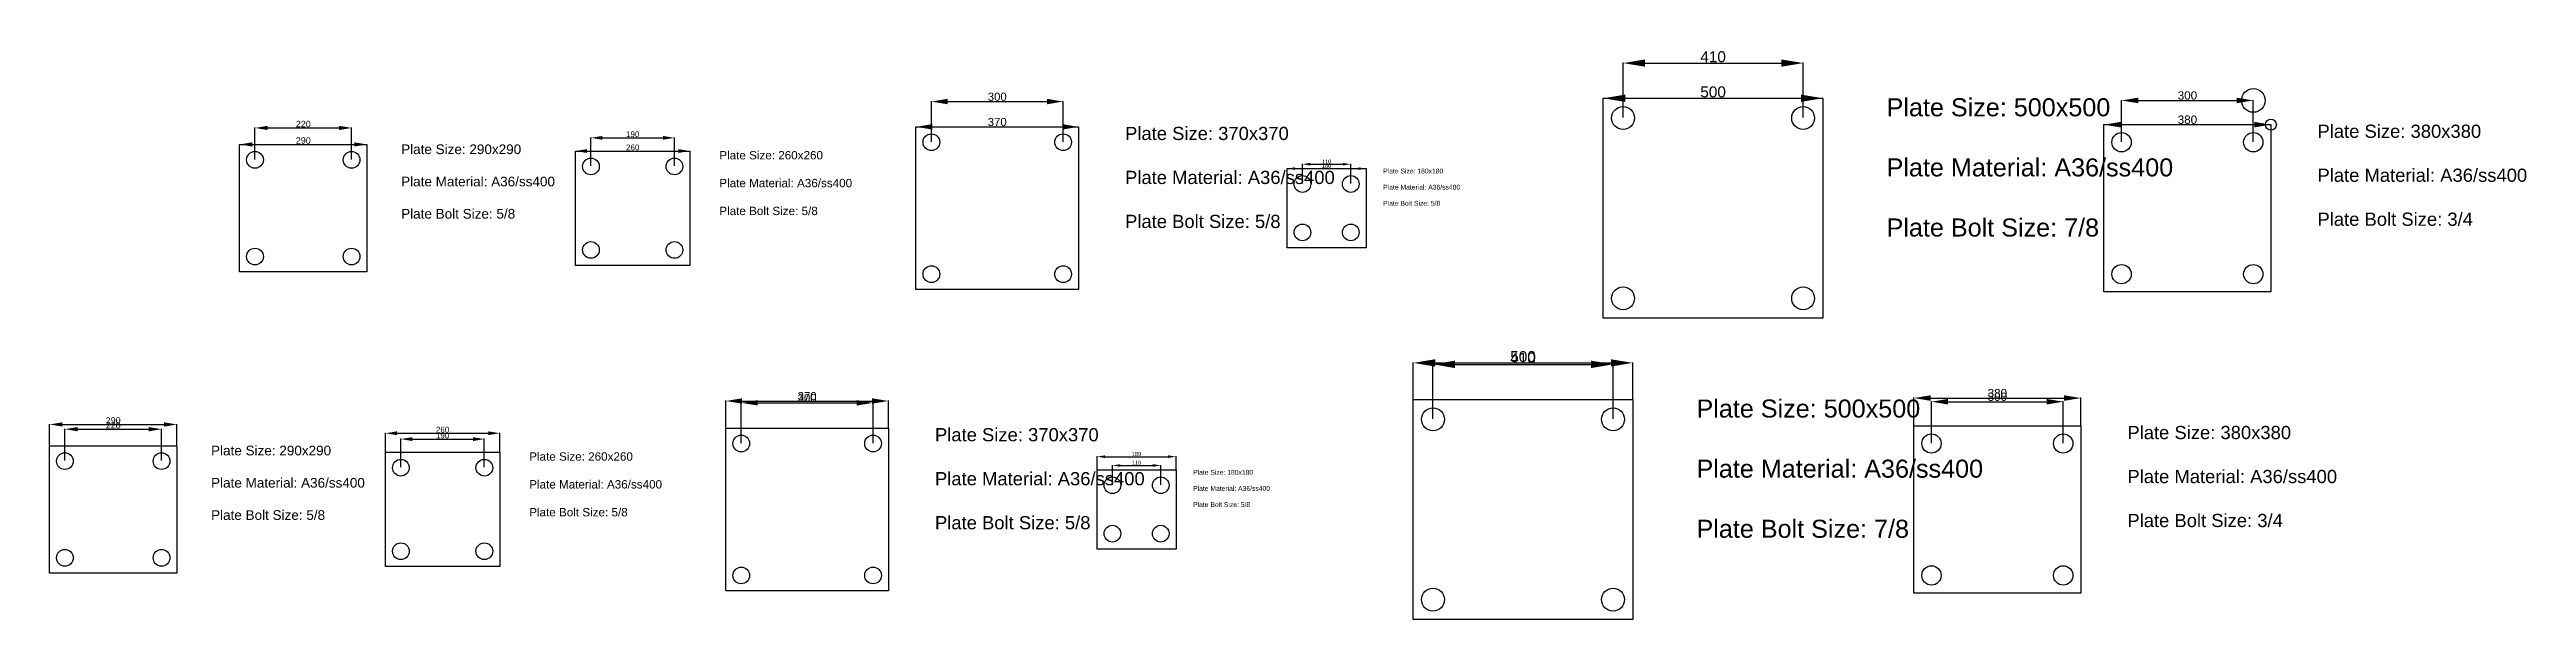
# Model space of a CAD drawing. Header units: millimetres. Extents: x 1179 to 9519, y 532 to 15986.
# Drawn here: x 3880 to 9519, y 14691 to 15986 of the extents above.
import ezdxf

# ---------------------------------------------------------------- set-up
doc = ezdxf.new("R2010")
doc.units = ezdxf.units.MM
doc.styles.get("Standard").update_dxf_attribs({"font": 'arial.ttf'})
doc.styles.add('TXT30', font='romans.shx', dxfattribs={"oblique": 30, "height": 2.4})
doc.dimstyles.new('AM_ISO$0', dxfattribs={"dimtxt": 3.5, "dimasz": 3.5, "dimexe": 1, "dimexo": 1, "dimgap": 1.5, "dimtad": 1, "dimdsep": 46, "dimtxsty": 'TXT30', "dimcen": 0, "dimclrd": 256, "dimclre": 256, "dimclrt": 2, "dimadec": 0, "dimazin": 2, "dimtp": 0.1, "dimtm": 0.1, "dimtfac": 0.71, "dimtmove": 0, "dimatfit": 3, "dimfxl": 1, "dimlwd": -1, "dimlwe": -1, "dimarcsym": 1})

# ---------------------------------------------------------------- blocks, each defined once
blk = doc.blocks.new('*D228')
at = {"linetype": 'ByBlock', "transparency": 16777216}
for p, q in [((3914.6, 15051.7), (3914.6, 15124.2)), ((3943.6, 15123.2), (4105.6, 15123.2)), ((4134.6, 15051.7), (4134.6, 15124.2))]:
    blk.add_line(p, q, dxfattribs=at)
at = {"transparency": 16777216}
for points in [[(3943.6, 15128), (3943.6, 15118.3), (3914.6, 15123.2)], [(4105.6, 15128), (4105.6, 15118.3), (4134.6, 15123.2)]]:
    blk.add_solid(points, dxfattribs=at)
at = {"layer": 'Defpoints', "color": 0, "transparency": 16777216}
for p in [(4134.6, 15123.2), (3914.6, 15050.7), (4134.6, 15050.7)]:
    blk.add_point(p, dxfattribs=at)
at = {"color": 2, "transparency": 16777216, "insert": (4024.6, 15132.1), "char_height": 14.5, "attachment_point": 5}
blk.add_mtext('220', dxfattribs=at)
blk = doc.blocks.new('*D229')
at = {"linetype": 'ByBlock', "transparency": 16777216}
for p, q in [((3879.6, 15086.7), (3879.6, 15135)), ((3908.6, 15134), (4140.6, 15134)), ((4169.6, 15086.7), (4169.6, 15135))]:
    blk.add_line(p, q, dxfattribs=at)
at = {"transparency": 16777216}
for points in [[(3908.6, 15138.8), (3908.6, 15129.2), (3879.6, 15134)], [(4140.6, 15138.8), (4140.6, 15129.2), (4169.6, 15134)]]:
    blk.add_solid(points, dxfattribs=at)
at = {"layer": 'Defpoints', "color": 0, "transparency": 16777216}
for p in [(4169.6, 15134), (3879.6, 15085.7), (4169.6, 15085.7)]:
    blk.add_point(p, dxfattribs=at)
at = {"color": 2, "transparency": 16777216, "insert": (4024.6, 15142.9), "char_height": 14.5, "attachment_point": 5}
blk.add_mtext('290', dxfattribs=at)
blk = doc.blocks.new('*D230')
at = {"linetype": 'ByBlock', "transparency": 16777216}
for p, q in [((4679.6, 15036.7), (4679.6, 15101.7)), ((4705.6, 15100.7), (4843.6, 15100.7)), ((4869.6, 15036.7), (4869.6, 15101.7))]:
    blk.add_line(p, q, dxfattribs=at)
at = {"transparency": 16777216}
for points in [[(4705.6, 15105), (4705.6, 15096.3), (4679.6, 15100.7)], [(4843.6, 15105), (4843.6, 15096.3), (4869.6, 15100.7)]]:
    blk.add_solid(points, dxfattribs=at)
at = {"layer": 'Defpoints', "color": 0, "transparency": 16777216}
for p in [(4869.6, 15100.7), (4679.6, 15035.7), (4869.6, 15035.7)]:
    blk.add_point(p, dxfattribs=at)
at = {"color": 2, "transparency": 16777216, "insert": (4774.6, 15108.8), "char_height": 13, "attachment_point": 5}
blk.add_mtext('190', dxfattribs=at)
blk = doc.blocks.new('*D231')
at = {"linetype": 'ByBlock', "transparency": 16777216}
for p, q in [((4644.6, 15071.7), (4644.6, 15115)), ((4904.6, 15071.7), (4904.6, 15115)), ((4670.6, 15114), (4878.6, 15114))]:
    blk.add_line(p, q, dxfattribs=at)
at = {"transparency": 16777216}
for points in [[(4670.6, 15118.3), (4670.6, 15109.7), (4644.6, 15114)], [(4878.6, 15118.3), (4878.6, 15109.7), (4904.6, 15114)]]:
    blk.add_solid(points, dxfattribs=at)
at = {"layer": 'Defpoints', "color": 0, "transparency": 16777216}
for p in [(4644.6, 15070.7), (4904.6, 15114), (4904.6, 15070.7)]:
    blk.add_point(p, dxfattribs=at)
at = {"color": 2, "transparency": 16777216, "insert": (4774.6, 15122.1), "char_height": 13, "attachment_point": 5}
blk.add_mtext('260', dxfattribs=at)
blk = doc.blocks.new('*D232')
at = {"linetype": 'ByBlock', "transparency": 16777216}
for p, q in [((5454.6, 15091.7), (5454.6, 15184.2)), ((5491.6, 15183.2), (5717.6, 15183.2)), ((5754.6, 15091.7), (5754.6, 15184.2))]:
    blk.add_line(p, q, dxfattribs=at)
at = {"transparency": 16777216}
for points in [[(5491.6, 15189.3), (5491.6, 15177), (5454.6, 15183.2)], [(5717.6, 15189.3), (5717.6, 15177), (5754.6, 15183.2)]]:
    blk.add_solid(points, dxfattribs=at)
at = {"layer": 'Defpoints', "color": 0, "transparency": 16777216}
for p in [(5754.6, 15183.2), (5454.6, 15090.7), (5754.6, 15090.7)]:
    blk.add_point(p, dxfattribs=at)
at = {"color": 2, "transparency": 16777216, "insert": (5604.6, 15194.1), "char_height": 18.5, "attachment_point": 5}
blk.add_mtext('300', dxfattribs=at)
blk = doc.blocks.new('*D233')
at = {"linetype": 'ByBlock', "transparency": 16777216}
for p, q in [((5419.6, 15126.7), (5419.6, 15188.3)), ((5456.6, 15187.3), (5752.6, 15187.3)), ((5789.6, 15126.7), (5789.6, 15188.3))]:
    blk.add_line(p, q, dxfattribs=at)
at = {"transparency": 16777216}
for points in [[(5456.6, 15193.5), (5456.6, 15181.2), (5419.6, 15187.3)], [(5752.6, 15193.5), (5752.6, 15181.2), (5789.6, 15187.3)]]:
    blk.add_solid(points, dxfattribs=at)
at = {"layer": 'Defpoints', "color": 0, "transparency": 16777216}
for p in [(5789.6, 15187.3), (5419.6, 15125.7), (5789.6, 15125.7)]:
    blk.add_point(p, dxfattribs=at)
at = {"color": 2, "transparency": 16777216, "insert": (5604.6, 15198.3), "char_height": 18.5, "attachment_point": 5}
blk.add_mtext('370', dxfattribs=at)
blk = doc.blocks.new('*D234')
at = {"linetype": 'ByBlock', "transparency": 16777216}
for p, q in [((6299.6, 14996.7), (6299.6, 15041.7)), ((6317.6, 15040.7), (6391.6, 15040.7)), ((6409.6, 14996.7), (6409.6, 15041.7))]:
    blk.add_line(p, q, dxfattribs=at)
at = {"transparency": 16777216}
for points in [[(6317.6, 15043.7), (6317.6, 15037.7), (6299.6, 15040.7)], [(6391.6, 15043.7), (6391.6, 15037.7), (6409.6, 15040.7)]]:
    blk.add_solid(points, dxfattribs=at)
at = {"layer": 'Defpoints', "color": 0, "transparency": 16777216}
for p in [(6409.6, 15040.7), (6299.6, 14995.7), (6409.6, 14995.7)]:
    blk.add_point(p, dxfattribs=at)
at = {"color": 2, "transparency": 16777216, "insert": (6354.6, 15046.7), "char_height": 9, "attachment_point": 5}
blk.add_mtext('110', dxfattribs=at)
blk = doc.blocks.new('*D235')
at = {"linetype": 'ByBlock', "transparency": 16777216}
for p, q in [((6264.6, 15031.7), (6264.6, 15061.7)), ((6282.6, 15060.7), (6426.6, 15060.7)), ((6444.6, 15031.7), (6444.6, 15061.7))]:
    blk.add_line(p, q, dxfattribs=at)
at = {"transparency": 16777216}
for points in [[(6282.6, 15063.7), (6282.6, 15057.7), (6264.6, 15060.7)], [(6426.6, 15063.7), (6426.6, 15057.7), (6444.6, 15060.7)]]:
    blk.add_solid(points, dxfattribs=at)
at = {"layer": 'Defpoints', "color": 0, "transparency": 16777216}
for p in [(6444.6, 15060.7), (6264.6, 15030.7), (6444.6, 15030.7)]:
    blk.add_point(p, dxfattribs=at)
at = {"color": 2, "transparency": 16777216, "insert": (6354.6, 15066.7), "char_height": 9, "attachment_point": 5}
blk.add_mtext('180', dxfattribs=at)
blk = doc.blocks.new('*D236')
at = {"linetype": 'ByBlock', "transparency": 16777216}
for p, q in [((7029.6, 15146.7), (7029.6, 15271.7)), ((7079.6, 15270.7), (7389.6, 15270.7)), ((7439.6, 15146.7), (7439.6, 15271.7))]:
    blk.add_line(p, q, dxfattribs=at)
at = {"transparency": 16777216}
for points in [[(7079.6, 15279), (7079.6, 15262.3), (7029.6, 15270.7)], [(7389.6, 15279), (7389.6, 15262.3), (7439.6, 15270.7)]]:
    blk.add_solid(points, dxfattribs=at)
at = {"layer": 'Defpoints', "color": 0, "transparency": 16777216}
for p in [(7439.6, 15270.7), (7029.6, 15145.7), (7439.6, 15145.7)]:
    blk.add_point(p, dxfattribs=at)
at = {"color": 2, "transparency": 16777216, "insert": (7234.6, 15284.9), "char_height": 25, "attachment_point": 5}
blk.add_mtext('410', dxfattribs=at)
blk = doc.blocks.new('*D237')
at = {"linetype": 'ByBlock', "transparency": 16777216}
for p, q in [((6984.6, 15191.7), (6984.6, 15275)), ((7034.6, 15274), (7434.6, 15274)), ((7484.6, 15191.7), (7484.6, 15275))]:
    blk.add_line(p, q, dxfattribs=at)
at = {"transparency": 16777216}
for points in [[(7034.6, 15282.3), (7034.6, 15265.7), (6984.6, 15274)], [(7434.6, 15282.3), (7434.6, 15265.7), (7484.6, 15274)]]:
    blk.add_solid(points, dxfattribs=at)
at = {"layer": 'Defpoints', "color": 0, "transparency": 16777216}
for p in [(7484.6, 15274), (6984.6, 15190.7), (7484.6, 15190.7)]:
    blk.add_point(p, dxfattribs=at)
at = {"color": 2, "transparency": 16777216, "insert": (7234.6, 15288.2), "char_height": 25, "attachment_point": 5}
blk.add_mtext('500', dxfattribs=at)
blk = doc.blocks.new('*D238')
at = {"linetype": 'ByBlock', "transparency": 16777216}
for p, q in [((8164.6, 15091.7), (8164.6, 15186.7)), ((8202.6, 15185.7), (8426.6, 15185.7)), ((8464.6, 15091.7), (8464.6, 15186.7))]:
    blk.add_line(p, q, dxfattribs=at)
at = {"transparency": 16777216}
for points in [[(8202.6, 15192), (8202.6, 15179.3), (8164.6, 15185.7)], [(8426.6, 15192), (8426.6, 15179.3), (8464.6, 15185.7)]]:
    blk.add_solid(points, dxfattribs=at)
at = {"layer": 'Defpoints', "color": 0, "transparency": 16777216}
for p in [(8464.6, 15185.7), (8164.6, 15090.7), (8464.6, 15090.7)]:
    blk.add_point(p, dxfattribs=at)
at = {"color": 2, "transparency": 16777216, "insert": (8314.6, 15196.9), "char_height": 19, "attachment_point": 5}
blk.add_mtext('300', dxfattribs=at)
blk = doc.blocks.new('*D239')
at = {"linetype": 'ByBlock', "transparency": 16777216}
for p, q in [((8124.6, 15131.7), (8124.6, 15195)), ((8162.6, 15194), (8466.6, 15194)), ((8504.6, 15131.7), (8504.6, 15195))]:
    blk.add_line(p, q, dxfattribs=at)
at = {"transparency": 16777216}
for points in [[(8162.6, 15200.3), (8162.6, 15187.7), (8124.6, 15194)], [(8466.6, 15200.3), (8466.6, 15187.7), (8504.6, 15194)]]:
    blk.add_solid(points, dxfattribs=at)
at = {"layer": 'Defpoints', "color": 0, "transparency": 16777216}
for p in [(8504.6, 15194), (8124.6, 15130.7), (8504.6, 15130.7)]:
    blk.add_point(p, dxfattribs=at)
at = {"color": 2, "transparency": 16777216, "insert": (8314.6, 15205.2), "char_height": 19, "attachment_point": 5}
blk.add_mtext('380', dxfattribs=at)
blk = doc.blocks.new('*D240')
at = {"linetype": 'ByBlock', "transparency": 16777216}
for p, q in [((4347.4, 15736.8), (4347.4, 15809.3)), ((4376.4, 15808.3), (4538.4, 15808.3)), ((4567.4, 15736.8), (4567.4, 15809.3))]:
    blk.add_line(p, q, dxfattribs=at)
at = {"transparency": 16777216}
for points in [[(4376.4, 15813.1), (4376.4, 15803.5), (4347.4, 15808.3)], [(4538.4, 15813.1), (4538.4, 15803.5), (4567.4, 15808.3)]]:
    blk.add_solid(points, dxfattribs=at)
at = {"layer": 'Defpoints', "color": 0, "transparency": 16777216}
for p in [(4567.4, 15808.3), (4347.4, 15735.8), (4567.4, 15735.8)]:
    blk.add_point(p, dxfattribs=at)
at = {"color": 2, "transparency": 16777216, "insert": (4457.4, 15817.2), "char_height": 14.5, "attachment_point": 5}
blk.add_mtext('220', dxfattribs=at)
blk = doc.blocks.new('*D241')
at = {"linetype": 'ByBlock', "transparency": 16777216}
blk.add_line((4341.4, 15770.8), (4573.4, 15770.8), dxfattribs=at)
at = {"transparency": 16777216}
for points in [[(4341.4, 15775.6), (4341.4, 15766), (4312.4, 15770.8)], [(4573.4, 15775.6), (4573.4, 15766), (4602.4, 15770.8)]]:
    blk.add_solid(points, dxfattribs=at)
at = {"layer": 'Defpoints', "color": 0, "transparency": 16777216}
for p in [(4312.4, 15770.8), (4602.4, 15770.8), (4602.4, 15770.8)]:
    blk.add_point(p, dxfattribs=at)
at = {"color": 2, "transparency": 16777216, "insert": (4457.4, 15779.7), "char_height": 14.5, "attachment_point": 5}
blk.add_mtext('290', dxfattribs=at)
blk = doc.blocks.new('*D242')
at = {"linetype": 'ByBlock', "transparency": 16777216}
for p, q in [((5112.4, 15721.8), (5112.4, 15786.8)), ((5138.4, 15785.8), (5276.4, 15785.8)), ((5302.4, 15721.8), (5302.4, 15786.8))]:
    blk.add_line(p, q, dxfattribs=at)
at = {"transparency": 16777216}
for points in [[(5138.4, 15790.1), (5138.4, 15781.5), (5112.4, 15785.8)], [(5276.4, 15790.1), (5276.4, 15781.5), (5302.4, 15785.8)]]:
    blk.add_solid(points, dxfattribs=at)
at = {"layer": 'Defpoints', "color": 0, "transparency": 16777216}
for p in [(5302.4, 15785.8), (5112.4, 15720.8), (5302.4, 15720.8)]:
    blk.add_point(p, dxfattribs=at)
at = {"color": 2, "transparency": 16777216, "insert": (5207.4, 15793.9), "char_height": 13, "attachment_point": 5}
blk.add_mtext('190', dxfattribs=at)
blk = doc.blocks.new('*D243')
at = {"linetype": 'ByBlock', "transparency": 16777216}
blk.add_line((5103.4, 15755.8), (5311.4, 15755.8), dxfattribs=at)
at = {"transparency": 16777216}
for points in [[(5103.4, 15760.1), (5103.4, 15751.5), (5077.4, 15755.8)], [(5311.4, 15760.1), (5311.4, 15751.5), (5337.4, 15755.8)]]:
    blk.add_solid(points, dxfattribs=at)
at = {"layer": 'Defpoints', "color": 0, "transparency": 16777216}
for p in [(5077.4, 15755.8), (5337.4, 15755.8), (5337.4, 15755.8)]:
    blk.add_point(p, dxfattribs=at)
at = {"color": 2, "transparency": 16777216, "insert": (5207.4, 15763.9), "char_height": 13, "attachment_point": 5}
blk.add_mtext('260', dxfattribs=at)
blk = doc.blocks.new('*D244')
at = {"linetype": 'ByBlock', "transparency": 16777216}
for p, q in [((5887.4, 15776.8), (5887.4, 15869.3)), ((5924.4, 15868.3), (6150.4, 15868.3)), ((6187.4, 15776.8), (6187.4, 15869.3))]:
    blk.add_line(p, q, dxfattribs=at)
at = {"transparency": 16777216}
for points in [[(5924.4, 15874.5), (5924.4, 15862.1), (5887.4, 15868.3)], [(6150.4, 15874.5), (6150.4, 15862.1), (6187.4, 15868.3)]]:
    blk.add_solid(points, dxfattribs=at)
at = {"layer": 'Defpoints', "color": 0, "transparency": 16777216}
for p in [(6187.4, 15868.3), (5887.4, 15775.8), (6187.4, 15775.8)]:
    blk.add_point(p, dxfattribs=at)
at = {"color": 2, "transparency": 16777216, "insert": (6037.4, 15879.2), "char_height": 18.5, "attachment_point": 5}
blk.add_mtext('300', dxfattribs=at)
blk = doc.blocks.new('*D245')
at = {"linetype": 'ByBlock', "transparency": 16777216}
blk.add_line((5889.4, 15810.8), (6185.4, 15810.8), dxfattribs=at)
at = {"transparency": 16777216}
for points in [[(5889.4, 15817), (5889.4, 15804.6), (5852.4, 15810.8)], [(6185.4, 15817), (6185.4, 15804.6), (6222.4, 15810.8)]]:
    blk.add_solid(points, dxfattribs=at)
at = {"layer": 'Defpoints', "color": 0, "transparency": 16777216}
for p in [(5852.4, 15810.8), (6222.4, 15810.8), (6222.4, 15810.8)]:
    blk.add_point(p, dxfattribs=at)
at = {"color": 2, "transparency": 16777216, "insert": (6037.4, 15821.7), "char_height": 18.5, "attachment_point": 5}
blk.add_mtext('370', dxfattribs=at)
blk = doc.blocks.new('*D246')
at = {"linetype": 'ByBlock', "transparency": 16777216}
for p, q in [((6732.4, 15681.8), (6732.4, 15726.8)), ((6750.4, 15725.8), (6824.4, 15725.8)), ((6842.4, 15681.8), (6842.4, 15726.8))]:
    blk.add_line(p, q, dxfattribs=at)
at = {"transparency": 16777216}
for points in [[(6750.4, 15728.8), (6750.4, 15722.8), (6732.4, 15725.8)], [(6824.4, 15728.8), (6824.4, 15722.8), (6842.4, 15725.8)]]:
    blk.add_solid(points, dxfattribs=at)
at = {"layer": 'Defpoints', "color": 0, "transparency": 16777216}
for p in [(6732.4, 15680.8), (6842.4, 15725.8), (6842.4, 15680.8)]:
    blk.add_point(p, dxfattribs=at)
at = {"color": 2, "transparency": 16777216, "insert": (6787.4, 15731.9), "char_height": 9, "attachment_point": 5}
blk.add_mtext('110', dxfattribs=at)
blk = doc.blocks.new('*D247')
at = {"linetype": 'ByBlock', "transparency": 16777216}
blk.add_line((6715.4, 15715.8), (6859.4, 15715.8), dxfattribs=at)
at = {"transparency": 16777216}
for points in [[(6715.4, 15718.8), (6715.4, 15712.8), (6697.4, 15715.8)], [(6859.4, 15718.8), (6859.4, 15712.8), (6877.4, 15715.8)]]:
    blk.add_solid(points, dxfattribs=at)
at = {"layer": 'Defpoints', "color": 0, "transparency": 16777216}
for p in [(6697.4, 15715.8), (6877.4, 15715.8), (6877.4, 15715.8)]:
    blk.add_point(p, dxfattribs=at)
at = {"color": 2, "transparency": 16777216, "insert": (6787.4, 15721.9), "char_height": 9, "attachment_point": 5}
blk.add_mtext('180', dxfattribs=at)
blk = doc.blocks.new('*D248')
at = {"linetype": 'ByBlock', "transparency": 16777216}
for p, q in [((7462.4, 15831.8), (7462.4, 15956.8)), ((7512.4, 15955.8), (7822.4, 15955.8)), ((7872.4, 15831.8), (7872.4, 15956.8))]:
    blk.add_line(p, q, dxfattribs=at)
at = {"transparency": 16777216}
for points in [[(7512.4, 15964.1), (7512.4, 15947.5), (7462.4, 15955.8)], [(7822.4, 15964.1), (7822.4, 15947.5), (7872.4, 15955.8)]]:
    blk.add_solid(points, dxfattribs=at)
at = {"layer": 'Defpoints', "color": 0, "transparency": 16777216}
for p in [(7872.4, 15955.8), (7462.4, 15830.8), (7872.4, 15830.8)]:
    blk.add_point(p, dxfattribs=at)
at = {"color": 2, "transparency": 16777216, "insert": (7667.4, 15970.1), "char_height": 25, "attachment_point": 5}
blk.add_mtext('410', dxfattribs=at)
blk = doc.blocks.new('*D249')
at = {"linetype": 'ByBlock', "transparency": 16777216}
blk.add_line((7467.4, 15875.8), (7867.4, 15875.8), dxfattribs=at)
at = {"transparency": 16777216}
for points in [[(7467.4, 15884.1), (7467.4, 15867.5), (7417.4, 15875.8)], [(7867.4, 15884.1), (7867.4, 15867.5), (7917.4, 15875.8)]]:
    blk.add_solid(points, dxfattribs=at)
at = {"layer": 'Defpoints', "color": 0, "transparency": 16777216}
for p in [(7417.4, 15875.8), (7917.4, 15875.8), (7917.4, 15875.8)]:
    blk.add_point(p, dxfattribs=at)
at = {"color": 2, "transparency": 16777216, "insert": (7667.4, 15890.1), "char_height": 25, "attachment_point": 5}
blk.add_mtext('500', dxfattribs=at)
blk = doc.blocks.new('*D250')
at = {"linetype": 'ByBlock', "transparency": 16777216}
for p, q in [((8597.4, 15776.8), (8597.4, 15871.8)), ((8635.4, 15870.8), (8859.4, 15870.8)), ((8897.4, 15776.8), (8897.4, 15871.8))]:
    blk.add_line(p, q, dxfattribs=at)
at = {"transparency": 16777216}
for points in [[(8635.4, 15877.1), (8635.4, 15864.5), (8597.4, 15870.8)], [(8859.4, 15877.1), (8859.4, 15864.5), (8897.4, 15870.8)]]:
    blk.add_solid(points, dxfattribs=at)
at = {"layer": 'Defpoints', "color": 0, "transparency": 16777216}
for p in [(8897.4, 15870.8), (8597.4, 15775.8), (8897.4, 15775.8)]:
    blk.add_point(p, dxfattribs=at)
at = {"color": 2, "transparency": 16777216, "insert": (8747.4, 15882), "char_height": 19, "attachment_point": 5}
blk.add_mtext('300', dxfattribs=at)
blk = doc.blocks.new('*D251')
at = {"linetype": 'ByBlock', "transparency": 16777216}
blk.add_line((8595.4, 15815.8), (8899.4, 15815.8), dxfattribs=at)
at = {"transparency": 16777216}
for points in [[(8595.4, 15822.1), (8595.4, 15809.5), (8557.4, 15815.8)], [(8899.4, 15822.1), (8899.4, 15809.5), (8937.4, 15815.8)]]:
    blk.add_solid(points, dxfattribs=at)
at = {"layer": 'Defpoints', "color": 0, "transparency": 16777216}
for p in [(8557.4, 15815.8), (8937.4, 15815.8), (8937.4, 15815.8)]:
    blk.add_point(p, dxfattribs=at)
at = {"color": 2, "transparency": 16777216, "insert": (8747.4, 15827), "char_height": 19, "attachment_point": 5}
blk.add_mtext('380', dxfattribs=at)

msp = doc.modelspace()

# ---------------------------------------------------------------- linework, layer by layer
for points in [[(7417.425, 15875.791), (7917.425, 15875.791), (7917.425, 15375.791), (7417.425, 15375.791)], [(5852.425, 15810.791), (6222.425, 15810.791), (6222.425, 15440.791), (5852.425, 15440.791)], [(8557.425, 15815.791), (8937.425, 15815.791), (8937.425, 15435.791), (8557.425, 15435.791)], [(4312.425, 15770.791), (4602.425, 15770.791), (4602.425, 15480.791), (4312.425, 15480.791)], [(5077.425, 15755.791), (5337.425, 15755.791), (5337.425, 15495.791), (5077.425, 15495.791)], [(6697.425, 15715.791), (6877.425, 15715.791), (6877.425, 15535.791), (6697.425, 15535.791)], [(6984.61, 15190.652), (7484.61, 15190.652), (7484.61, 14690.652), (6984.61, 14690.652)], [(5419.61, 15125.652), (5789.61, 15125.652), (5789.61, 14755.652), (5419.61, 14755.652)], [(8124.61, 15130.652), (8504.61, 15130.652), (8504.61, 14750.652), (8124.61, 14750.652)], [(3879.61, 15085.652), (4169.61, 15085.652), (4169.61, 14795.652), (3879.61, 14795.652)], [(4644.61, 15070.652), (4904.61, 15070.652), (4904.61, 14810.652), (4644.61, 14810.652)], [(6264.61, 15030.652), (6444.61, 15030.652), (6444.61, 14850.652), (6264.61, 14850.652)]]:
    msp.add_lwpolyline(points, close=True)
for centre, radius in [((7462.425, 15830.791), 26), ((7872.425, 15830.791), 26), ((8897.425, 15870.791), 26.901), ((5887.425, 15775.791), 19), ((6187.425, 15775.791), 19), ((8597.425, 15775.791), 22), ((8897.425, 15775.791), 22), ((8937.425, 15815.791), 12.505), ((4347.425, 15735.791), 19), ((4567.425, 15735.791), 19), ((5112.425, 15720.791), 19), ((5302.425, 15720.791), 19), ((6732.425, 15680.791), 19), ((6842.425, 15680.791), 19), ((6732.425, 15570.791), 19), ((6842.425, 15570.791), 19), ((4347.425, 15515.791), 19), ((4567.425, 15515.791), 19), ((5112.425, 15530.791), 19), ((5302.425, 15530.791), 19), ((5887.425, 15475.791), 19), ((6187.425, 15475.791), 19), ((8597.425, 15475.791), 22), ((8897.425, 15475.791), 22), ((7462.425, 15420.791), 26), ((7872.425, 15420.791), 26), ((7029.61, 15145.652), 26), ((7439.61, 15145.652), 26), ((3914.61, 15050.652), 19), ((4134.61, 15050.652), 19), ((5454.61, 15090.652), 19), ((5754.61, 15090.652), 19), ((8164.61, 15090.652), 22), ((8464.61, 15090.652), 22), ((4679.61, 15035.652), 19), ((4869.61, 15035.652), 19), ((6299.61, 14995.652), 19), ((6409.61, 14995.652), 19), ((6299.61, 14885.652), 19), ((6409.61, 14885.652), 19), ((3914.61, 14830.652), 19), ((4134.61, 14830.652), 19), ((4679.61, 14845.652), 19), ((4869.61, 14845.652), 19), ((5454.61, 14790.652), 19), ((5754.61, 14790.652), 19), ((8164.61, 14790.652), 22), ((8464.61, 14790.652), 22), ((7029.61, 14735.652), 26), ((7439.61, 14735.652), 26)]:
    msp.add_circle(centre, radius)

# ---------------------------------------------------------------- texts
at = {"attachment_point": 1}
for s, width, gutter_width, insert, char_height in [('Plate Size: 500x500^J^JPlate Material: A36/ss400^J^JPlate Bolt Size: 7/8', 5421.68811, 205, (8062.382, 15875.791), 41), ('Plate Size: 370x370^J^JPlate Material: A36/ss400^J^JPlate Bolt Size: 5/8', 4269.10406, 150, (6328.491, 15810.791), 30), ('Plate Size: 380x380^J^JPlate Material: A36/ss400^J^JPlate Bolt Size: 3/4', 6185.36344, 150, (9043.491, 15815.791), 30), ('Plate Size: 290x290^J^JPlate Material: A36/ss400^J^JPlate Bolt Size: 5/8', 3151.87535, 110, (4680.207, 15770.791), 22), ('Plate Size: 260x260^J^JPlate Material: A36/ss400^J^JPlate Bolt Size: 5/8', 3682.20543, 95, (5404.6, 15755.791), 19), ('Plate Size: 180x180^J^JPlate Material: A36/ss400^J^JPlate Bolt Size: 5/8', 4799.43415, 55, (6916.316, 15715.791), 11), ('Plate Size: 500x500^J^JPlate Material: A36/ss400^J^JPlate Bolt Size: 7/8', 5115.64185, 205, (7629.567, 15190.652), 41), ('Plate Size: 370x370^J^JPlate Material: A36/ss400^J^JPlate Bolt Size: 5/8', 3963.0578, 150, (5895.676, 15125.652), 30), ('Plate Size: 380x380^J^JPlate Material: A36/ss400^J^JPlate Bolt Size: 3/4', 5879.31717, 150, (8610.676, 15130.652), 30), ('Plate Size: 290x290^J^JPlate Material: A36/ss400^J^JPlate Bolt Size: 5/8', 2845.82908, 110, (4247.392, 15085.652), 22), ('Plate Size: 260x260^J^JPlate Material: A36/ss400^J^JPlate Bolt Size: 5/8', 3376.15917, 95, (4971.785, 15070.652), 19), ('Plate Size: 180x180^J^JPlate Material: A36/ss400^J^JPlate Bolt Size: 5/8', 4493.38788, 55, (6483.501, 15030.652), 11)]:
    msp.add_mtext_dynamic_manual_height_columns(s, width=width, gutter_width=gutter_width, heights=[0], dxfattribs=dict(at, insert=insert, char_height=char_height))

# ---------------------------------------------------------------- dimensions: what is measured, and where the dimension line sits
for base, p1, p2, override, picture, middle in [((7872.425, 15955.791), (7462.425, 15830.791), (7872.425, 15830.791), {"dimtxt": 25, "dimasz": 50, "dimtxsty": 'Standard'}, '*D248', (7667.425, 15970.055)), ((7917.425, 15875.791), (7417.425, 15875.791), (7917.425, 15875.791), {"dimtxt": 25, "dimasz": 50, "dimtxsty": 'Standard'}, '*D249', (7667.425, 15890.055)), ((6187.425, 15868.291), (5887.425, 15775.791), (6187.425, 15775.791), {"dimtxt": 18.5, "dimasz": 37, "dimtxsty": 'Standard'}, '*D244', (6037.425, 15879.243)), ((8897.425, 15870.791), (8597.425, 15775.791), (8897.425, 15775.791), {"dimtxt": 19, "dimasz": 38, "dimtxsty": 'Standard'}, '*D250', (8747.425, 15881.998)), ((4567.425, 15808.291), (4347.425, 15735.791), (4567.425, 15735.791), {"dimtxt": 14.5, "dimasz": 29, "dimtxsty": 'Standard'}, '*D240', (4457.425, 15817.194)), ((5302.425, 15785.791), (5112.425, 15720.791), (5302.425, 15720.791), {"dimtxt": 13, "dimasz": 26, "dimtxsty": 'Standard'}, '*D242', (5207.425, 15793.928)), ((6222.425, 15810.791), (5852.425, 15810.791), (6222.425, 15810.791), {"dimtxt": 18.5, "dimasz": 37, "dimtxsty": 'Standard'}, '*D245', (6037.425, 15821.743)), ((8937.425, 15815.791), (8557.425, 15815.791), (8937.425, 15815.791), {"dimtxt": 19, "dimasz": 38, "dimtxsty": 'Standard'}, '*D251', (8747.425, 15826.998)), ((4602.425, 15770.791), (4312.425, 15770.791), (4602.425, 15770.791), {"dimtxt": 14.5, "dimasz": 29, "dimtxsty": 'Standard'}, '*D241', (4457.425, 15779.694)), ((5337.425, 15755.791), (5077.425, 15755.791), (5337.425, 15755.791), {"dimtxt": 13, "dimasz": 26, "dimtxsty": 'Standard'}, '*D243', (5207.425, 15763.928)), ((6842.425, 15725.791), (6732.425, 15680.791), (6842.425, 15680.791), {"dimtxt": 9, "dimasz": 18, "dimtxsty": 'Standard'}, '*D246', (6787.425, 15731.886)), ((6877.425, 15715.791), (6697.425, 15715.791), (6877.425, 15715.791), {"dimtxt": 9, "dimasz": 18, "dimtxsty": 'Standard'}, '*D247', (6787.425, 15721.886)), ((7484.61, 15273.985), (6984.61, 15190.652), (7484.61, 15190.652), {"dimtxt": 25, "dimasz": 50, "dimtxsty": 'Standard'}, '*D237', (7234.61, 15288.249)), ((7439.61, 15270.652), (7029.61, 15145.652), (7439.61, 15145.652), {"dimtxt": 25, "dimasz": 50, "dimtxsty": 'Standard'}, '*D236', (7234.61, 15284.916)), ((5789.61, 15187.318), (5419.61, 15125.652), (5789.61, 15125.652), {"dimtxt": 18.5, "dimasz": 37, "dimtxsty": 'Standard'}, '*D233', (5604.61, 15198.27)), ((5754.61, 15183.152), (5454.61, 15090.652), (5754.61, 15090.652), {"dimtxt": 18.5, "dimasz": 37, "dimtxsty": 'Standard'}, '*D232', (5604.61, 15194.104)), ((8504.61, 15193.985), (8124.61, 15130.652), (8504.61, 15130.652), {"dimtxt": 19, "dimasz": 38, "dimtxsty": 'Standard'}, '*D239', (8314.61, 15205.192)), ((8464.61, 15185.652), (8164.61, 15090.652), (8464.61, 15090.652), {"dimtxt": 19, "dimasz": 38, "dimtxsty": 'Standard'}, '*D238', (8314.61, 15196.859)), ((4169.61, 15133.985), (3879.61, 15085.652), (4169.61, 15085.652), {"dimtxt": 14.5, "dimasz": 29, "dimtxsty": 'Standard'}, '*D229', (4024.61, 15142.888)), ((4134.61, 15123.152), (3914.61, 15050.652), (4134.61, 15050.652), {"dimtxt": 14.5, "dimasz": 29, "dimtxsty": 'Standard'}, '*D228', (4024.61, 15132.055)), ((4904.61, 15113.985), (4644.61, 15070.652), (4904.61, 15070.652), {"dimtxt": 13, "dimasz": 26, "dimtxsty": 'Standard'}, '*D231', (4774.61, 15122.123)), ((4869.61, 15100.652), (4679.61, 15035.652), (4869.61, 15035.652), {"dimtxt": 13, "dimasz": 26, "dimtxsty": 'Standard'}, '*D230', (4774.61, 15108.789)), ((6444.61, 15060.652), (6264.61, 15030.652), (6444.61, 15030.652), {"dimtxt": 9, "dimasz": 18, "dimtxsty": 'Standard'}, '*D235', (6354.61, 15066.747)), ((6409.61, 15040.652), (6299.61, 14995.652), (6409.61, 14995.652), {"dimtxt": 9, "dimasz": 18, "dimtxsty": 'Standard'}, '*D234', (6354.61, 15046.747))]:
    dim = msp.add_linear_dim(base=base, p1=p1, p2=p2, dimstyle='AM_ISO$0', override=override)
    dim.commit()
    dim.dimension.update_dxf_attribs({"geometry": picture, "text_midpoint": middle})

doc.saveas('drawing.dxf')
